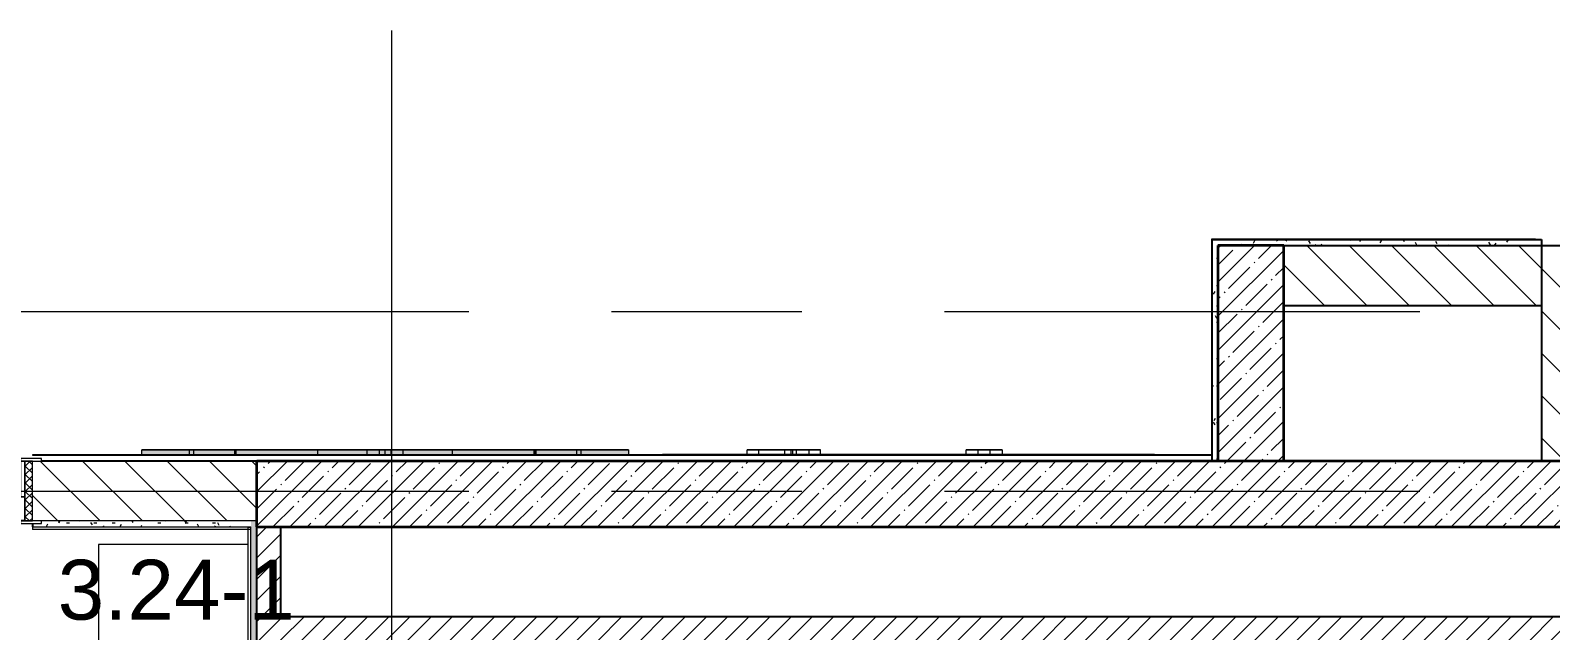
# Model space of a CAD drawing. Header units: millimetres. Extents: x 88919 to 124236, y -1987 to 12281.
# Drawn here: x 93453 to 98530, y 10034 to 12038 of the extents above; entities that cross this region are included whole.
import ezdxf

# ---------------------------------------------------------------- set-up
doc = ezdxf.new("R2010")
doc.units = ezdxf.units.MM
doc.linetypes.add('Осевая', pattern=[3175, 635, -476.25, 1587.5, -476.25])
for name, color, linetype, lineweight in [('A-DOOR', 7, 'Continuous', 9), ('A-DOOR-1', 7, 'Continuous', 13), ('A-DOOR-FRAM', 7, 'Continuous', 13), ('A-DOOR-FRAM-1', 7, 'Continuous', 9), ('A-WALL-2', 7, 'Continuous', 9), ('G-ANNO-SYMB', 7, 'Continuous', 9), ('I-WALL', 7, 'Continuous', 9), ('Оси', 7, 'Continuous', 9), ('Оси-2', 7, 'Осевая', 9)]:
    doc.layers.add(name, color=color, linetype=linetype, lineweight=lineweight)
for name, color, linetype, lineweight, true_color in [('A-WALL-1', 7, 'Continuous', 25, 0x3c3c3c), ('A-WALL-3', 7, 'Continuous', 35, 0x3c3c3c), ('A-WALL-FNSH-1', 7, 'Continuous', 13, 0x3c3c3c), ('I-FURN-4', 7, 'Continuous', 9, 0xf0f0f0)]:
    doc.layers.add(name, color=color, linetype=linetype, lineweight=lineweight, true_color=true_color)
doc.layers.add('I-FURN-5', color=7, linetype='Continuous', lineweight=9, transparency=1)
doc.styles.add('Arial_1', font='arial.ttf', dxfattribs={"height": 200})
pattern_1 = [(45, (0, 0), (-35.35534, 35.35534), [])]
pattern_2 = [(45, (0, 0), (-57.024626, 57.024626), []), (45, (57.025, 0), (-57.024626, 57.024626), [100.806, -20.161, 3.353, -16.808])]
pattern_3 = [(135, (0, 0), (-70.71068, -70.71068), [])]
pattern_4 = [(0, (0, 0), (121.92, 30.48), [10.058, -81.382, 10.058, -81.382, -487.68]), (0, (0, 0), (121.92, 30.48), [-182.88, 10.058, -172.822, 10.058, -81.382, -213.36]), (0, (0, 0), (121.92, 30.48), [-457.2, 10.058, -50.902, 10.058, -142.342]), (120, (45.72, 15.24), (-87.356454, 90.345817), [10.058, -81.382, 10.058, -81.382, -487.68]), (120, (45.72, 15.24), (-87.356454, 90.345817), [-182.88, 10.058, -172.822, 10.058, -81.382, -213.36]), (120, (45.72, 15.24), (-87.356454, 90.345817), [-457.2, 10.058, -50.902, 10.058, -142.342]), (240, (60.96, 76.2), (-34.563546, -120.825817), [10.058, -81.382, 10.058, -81.382, -487.68]), (240, (60.96, 76.2), (-34.563546, -120.825817), [-182.88, 10.058, -172.822, 10.058, -81.382, -213.36]), (240, (60.96, 76.2), (-34.563546, -120.825817), [-457.2, 10.058, -50.902, 10.058, -142.342])]

# ---------------------------------------------------------------- blocks, each defined once
blk = doc.blocks.new('110_Дверь_СКБ_1Ст_Внутренняя1 - Д-8 950x2100h_охрана-31784688-План разверток пом_3_24_ Этаж 3')
at = {"layer": 'A-DOOR'}
h = blk.add_hatch(dxfattribs=at)
h.set_pattern_fill('FP_5', color=256, style=0, pattern_type=2)
h.set_pattern_definition([(135, (1826.41, 164.685), (-14.14214, -14.14214), []), (225, (1826.41, 164.685), (14.14214, -14.14214), [])])
h.paths.add_polyline_path([(487.5, 100), (462.5, 100), (462.5, -100), (487.5, -100)])
at = {"layer": 'A-DOOR-FRAM-1'}
h = blk.add_hatch(dxfattribs=at)
h.set_pattern_fill('FP_6', color=256, style=0, pattern_type=2)
h.set_pattern_definition([(45, (-296.384, 164.685), (-14.1421, 14.1421), []), (135, (-296.384, 164.685), (-14.1421, -14.1421), [])])
h.paths.add_polyline_path([(-458.8, 100), (-462.5, 100), (-462.5, -100), (-437.5, -100), (-437.5, 100)])
at = {"layer": 'A-DOOR'}
blk.add_arc((437.5, 100), 850, 90, 180, dxfattribs=at)
at = {"layer": 'A-DOOR-1'}
for p, q in [((437.5, 950), (397.5, 950)), ((397.5, 950), (397.5, 100)), ((437.5, 100), (437.5, 950)), ((397.5, 100), (437.5, 100))]:
    blk.add_line(p, q, dxfattribs=at)
at = {"layer": 'A-DOOR-FRAM'}
for p, q in [((-422.5, 108), (-492.5, 108)), ((-492.5, 108), (-492.5, 100)), ((-422.5, 100), (-422.5, 108)), ((517.5, 108), (447.5, 108)), ((447.5, 108), (447.5, 100)), ((517.5, 100), (517.5, 108)), ((-492.5, 100), (-422.5, 100)), ((-437.5, 100), (-462.5, 100)), ((-462.5, 100), (-462.5, -100)), ((-412.5, 100), (-437.5, 100)), ((-437.5, 100), (-437.5, 20)), ((-437.5, -100), (-437.5, 100)), ((-422.5, 100), (-437.5, 100)), ((-437.5, 100), (-437.5, 99)), ((-437.5, 99), (-422.5, 99)), ((-422.5, 99), (-422.5, 100)), ((-412.5, 60), (-412.5, 100)), ((-402.5, 60), (-412.5, 60)), ((-402.5, 20), (-402.5, 60)), ((437.5, 60), (427.5, 60)), ((427.5, 60), (427.5, 20)), ((437.5, 100), (437.5, 60)), ((462.5, 100), (437.5, 100)), ((462.5, 100), (447.5, 100)), ((447.5, 100), (447.5, 99)), ((447.5, 100), (517.5, 100)), ((447.5, 99), (462.5, 99)), ((462.5, 20), (462.5, 100)), ((487.5, 100), (462.5, 100)), ((462.5, 100), (462.5, -100)), ((462.5, 99), (462.5, 100)), ((487.5, -100), (487.5, 100)), ((-437.5, 20), (-402.5, 20)), ((-422.5, 20), (-437.5, 20)), ((-437.5, 20), (-437.5, -100)), ((-422.5, -100), (-422.5, 20)), ((427.5, 20), (462.5, 20)), ((462.5, 20), (447.5, 20)), ((447.5, 20), (447.5, -100)), ((462.5, -100), (462.5, 20)), ((-422.5, -100), (-492.5, -100)), ((-492.5, -100), (-492.5, -108)), ((-462.5, -100), (-437.5, -100)), ((-437.5, -100), (-422.5, -100)), ((-422.5, -108), (-422.5, -100)), ((447.5, -100), (462.5, -100)), ((517.5, -100), (447.5, -100)), ((447.5, -100), (447.5, -108)), ((462.5, -100), (487.5, -100)), ((517.5, -108), (517.5, -100)), ((-492.5, -108), (-422.5, -108)), ((447.5, -108), (517.5, -108))]:
    blk.add_line(p, q, dxfattribs=at)
blk = doc.blocks.new('Стол базовый прямоугольный - 1_196-25596001-План разверток пом_3_24_ Этаж 3')
at = {"layer": 'I-FURN-4'}
for p, q in [((350, 250), (-350, 250)), ((-350, 250), (-350, -250)), ((350, -250), (350, 250)), ((-350, -250), (350, -250))]:
    blk.add_line(p, q, dxfattribs=at)
blk = doc.blocks.new('Дерево_ декор - Дерево_ декор-32360999-План разверток пом_3_24_ Этаж 3')
at = {"layer": 'I-FURN-5'}
for points in [[(-810.2, 24.3), (-812.9, 24.3), (-812.9, 8.3), (-639, 8.3), (-639, 24.3), (-795.5, 24.3)], [(-224.5, 24.3), (-653.9, 24.3), (-653.9, 8.3), (-224.5, 8.3)], [(-497.5, 24.3), (-503.8, 24.3), (-503.8, 8.3), (-497.5, 8.3), (-497.5, 19.6)], [(51.9, 24.3), (-224.5, 24.3), (-224.5, 8.3), (224.5, 8.3), (224.5, 24.3), (101.1, 24.3)], [(592.8, 24.3), (224.5, 24.3), (224.5, 8.3), (653.9, 8.3), (653.9, 24.3), (595, 24.3)], [(503.8, 24.3), (497.5, 24.3), (497.5, 8.3), (503.8, 8.3), (503.8, 10.9)], [(733.9, 24.3), (639, 24.3), (639, 8.3), (812.9, 8.3), (812.9, 24.3), (769.7, 24.3)]]:
    blk.add_hatch(color=256, dxfattribs=at).paths.add_polyline_path(points)
at = {"layer": 'I-FURN-4'}
for p, q in [((-813.4, 24.3), (-813.4, 8.3)), ((-654.2, 24.3), (-812.9, 24.3)), ((-812.9, 24.3), (-654.4, 24.3)), ((-812.9, 8.3), (-654.2, 8.3)), ((-654.4, 8.3), (-812.9, 8.3)), ((-654.5, 24.3), (-654.5, 8.3)), ((-654.5, 24.3), (-224.5, 24.3)), ((-224.5, 8.3), (-654.5, 8.3)), ((-654.4, 24.3), (-639, 24.3)), ((-639, 8.3), (-654.4, 8.3)), ((-639, 24.3), (-654.3, 24.3)), ((-654.3, 8.3), (-639, 8.3)), ((-639.5, 24.3), (-654.2, 24.3)), ((-654.2, 8.3), (-639.5, 8.3)), ((-497.5, 24.3), (-639.5, 24.3)), ((-639.5, 8.3), (-497.5, 8.3)), ((-639, 8.3), (-639, 24.3)), ((-503.8, 24.3), (-503.8, 8.3)), ((-503.8, 24.3), (-503.8, 24.3)), ((-498.6, 24.3), (-503.8, 24.3)), ((-503.8, 24.3), (-497.5, 24.3)), ((-503.8, 8.3), (-503.8, 8.3)), ((-503.8, 8.3), (-498.6, 8.3)), ((-497.5, 8.3), (-503.8, 8.3)), ((-18.7, 24.3), (-497.8, 24.3)), ((-497.8, 8.3), (-18.7, 8.3)), ((-497.5, 24.3), (-497.5, 8.3)), ((-224.5, 24.3), (224.5, 24.3)), ((-224.5, 24.3), (-224.5, 8.3)), ((224.5, 8.3), (-224.5, 8.3)), ((0, 24.3), (-60, 24.3)), ((-60, 24.3), (-19.2, 24.3)), ((-60, 24.3), (-60, 8.3)), ((-19.2, 8.3), (-60, 8.3)), ((-60, 8.3), (0, 8.3)), ((-19.2, 24.3), (0, 24.3)), ((-19.2, 8.3), (-19.2, 24.3)), ((0, 8.3), (-19.2, 8.3)), ((-7.5, 24.3), (-18.4, 24.3)), ((-18.4, 8.3), (-14.9, 8.3)), ((-14.9, 8.3), (-7.5, 8.3)), ((0, 24.3), (-7.5, 24.3)), ((-7.5, 8.3), (0, 8.3)), ((7.5, 24.3), (0, 24.3)), ((0, 24.3), (0, 8.3)), ((60, 24.3), (0, 24.3)), ((0, 24.3), (19.2, 24.3)), ((0, 24.3), (0, 8.3)), ((0, 8.3), (7.5, 8.3)), ((19.2, 8.3), (0, 8.3)), ((0, 8.3), (60, 8.3)), ((18.4, 24.3), (7.5, 24.3)), ((7.5, 8.3), (18.4, 8.3)), ((497.8, 24.3), (18.7, 24.3)), ((18.7, 8.3), (497.8, 8.3)), ((19.2, 24.3), (60, 24.3)), ((19.2, 24.3), (19.2, 8.3)), ((60, 8.3), (19.2, 8.3)), ((60, 24.3), (60, 8.3)), ((224.5, 24.3), (654.5, 24.3)), ((224.5, 24.3), (224.5, 8.3)), ((654.5, 8.3), (224.5, 8.3)), ((639.5, 24.3), (497.5, 24.3)), ((497.5, 24.3), (503.8, 24.3)), ((497.5, 24.3), (497.5, 8.3)), ((503.8, 8.3), (497.5, 8.3)), ((497.5, 8.3), (639.5, 8.3)), ((503.8, 24.3), (498.6, 24.3)), ((498.6, 8.3), (503.8, 8.3)), ((503.8, 8.3), (503.8, 24.3)), ((503.8, 24.3), (503.8, 24.3)), ((503.8, 8.3), (503.8, 8.3)), ((654.3, 24.3), (639, 24.3)), ((639, 24.3), (654.4, 24.3)), ((639, 24.3), (639, 8.3)), ((654.4, 8.3), (639, 8.3)), ((639, 8.3), (654.3, 8.3)), ((654.2, 24.3), (639.5, 24.3)), ((639.5, 8.3), (654.2, 8.3)), ((812.9, 24.3), (654.2, 24.3)), ((654.2, 8.3), (812.9, 8.3)), ((654.4, 24.3), (812.9, 24.3)), ((812.9, 8.3), (654.4, 8.3)), ((654.5, 8.3), (654.5, 24.3)), ((813.4, 8.3), (813.4, 24.3))]:
    blk.add_line(p, q, dxfattribs=at)
blk = doc.blocks.new('Дервево_ ствол_ декор 4 - Дервево_ ствол_ декор 4-32361002-План разверток пом_3_24_ Этаж 3')
at = {"layer": 'I-FURN-4'}
for p, q in [((0, 24.3), (-60, 24.3)), ((-60, 24.3), (-40.5, 24.3)), ((-60, 8.3), (-60, 24.3)), ((-40.5, 8.3), (-60, 8.3)), ((-60, 8.3), (0, 8.3)), ((-40.5, 24.3), (-19.5, 24.3)), ((-19.5, 8.3), (-40.5, 8.3)), ((-19.5, 24.3), (19.5, 24.3)), ((-19.5, 8.3), (-19.5, 24.3)), ((19.5, 8.3), (-19.5, 8.3)), ((60, 24.3), (0, 24.3)), ((0, 8.3), (60, 8.3)), ((19.5, 24.3), (33.1, 24.3)), ((19.5, 24.3), (19.5, 8.3)), ((33.1, 8.3), (19.5, 8.3)), ((33.1, 24.3), (60, 24.3)), ((60, 8.3), (33.1, 8.3)), ((60, 24.3), (60, 8.3))]:
    blk.add_line(p, q, dxfattribs=at)
blk = doc.blocks.new('Дерево_ декор 4 - Дерево_ декор 4-32361004-План разверток пом_3_24_ Этаж 3')
at = {"layer": 'I-FURN-4'}
for p, q in [((0, 24.3), (-60, 24.3)), ((-60, 24.3), (-21, 24.3)), ((-60, 24.3), (-60, 8.3)), ((-21, 8.3), (-60, 8.3)), ((-60, 8.3), (0, 8.3)), ((-21, 24.3), (20.9, 24.3)), ((-21, 8.3), (-21, 24.3)), ((20.9, 8.3), (-21, 8.3)), ((38, 24.3), (0, 24.3)), ((0, 8.3), (38, 8.3)), ((20.9, 24.3), (33.1, 24.3)), ((20.9, 24.3), (20.9, 8.3)), ((33.1, 8.3), (20.9, 8.3)), ((33.1, 24.3), (147.2, 24.3)), ((33.1, 24.3), (33.1, 8.3)), ((147.2, 8.3), (33.1, 8.3)), ((60, 24.3), (38, 24.3)), ((185.4, 24.3), (38, 24.3)), ((38, 24.3), (60, 24.3)), ((38, 24.3), (38, 8.3)), ((60, 8.3), (38, 8.3)), ((38, 8.3), (185.4, 8.3)), ((38, 8.3), (60, 8.3)), ((60, 24.3), (60, 8.3)), ((147.2, 24.3), (185.4, 24.3)), ((147.2, 8.3), (147.2, 24.3)), ((185.4, 8.3), (147.2, 8.3)), ((185.4, 24.3), (185.4, 8.3))]:
    blk.add_line(p, q, dxfattribs=at)

msp = doc.modelspace()

# ---------------------------------------------------------------- hatches: boundary and pattern name
at = {"layer": 'I-WALL'}
h = msp.add_hatch(dxfattribs=at)
h.set_pattern_fill('FP_10', color=256, style=0, pattern_type=2)
h.set_pattern_definition(pattern_4)
h.paths.add_polyline_path([(97399, 11320), (98500, 11320), (98500, 11340), (97399, 11340)])
h = msp.add_hatch(dxfattribs=at)
h.set_pattern_fill('FP_10', color=256, style=0, pattern_type=2)
h.set_pattern_definition(pattern_4)
h.paths.add_polyline_path([(97419, 10600), (97419, 11320), (97399, 11320), (97399, 10600)])
h = msp.add_hatch(dxfattribs=at)
h.set_pattern_fill('FP_2', color=256, style=0, pattern_type=2)
h.set_pattern_definition(pattern_2)
h.paths.add_polyline_path([(97639, 10600), (97639, 11320), (97419, 11320), (97419, 10600)])
h = msp.add_hatch(dxfattribs=at)
h.set_pattern_fill('FP_9', color=256, style=0, pattern_type=2)
h.set_pattern_definition(pattern_3)
h.paths.add_polyline_path([(98500, 11120), (98500, 11320), (97639, 11320), (97639, 11120), (98170.1, 11120)])
h = msp.add_hatch(dxfattribs=at)
h.set_pattern_fill('FP_9', color=256, style=0, pattern_type=2)
h.set_pattern_definition(pattern_3)
h.paths.add_polyline_path([(98500, 10600), (98700, 10600), (98700, 11320), (98500, 11320), (98500, 10619.8)])
h = msp.add_hatch(dxfattribs=at)
h.set_pattern_fill('FP_9', color=256, style=0, pattern_type=2)
h.set_pattern_definition(pattern_3)
h.paths.add_polyline_path([(101705.6, 10400), (101705.6, 10600), (101610, 10600), (101610, 10400)])
h.paths.add_polyline_path([(93460, 10400), (94210, 10400), (94210, 10600), (93460, 10600)])
h.paths.add_polyline_path([(92480, 10400), (92510, 10400), (92510, 10600), (92277.8, 10600), (92277.8, 10400), (92430, 10400)])
h = msp.add_hatch(dxfattribs=at)
h.set_pattern_fill('FP_2', color=256, style=0, pattern_type=2)
h.set_pattern_definition(pattern_2)
h.paths.add_polyline_path([(101610, 10380), (101610, 10600), (94210, 10600), (94210, 10380), (101116.3, 10380)])
h = msp.add_hatch(dxfattribs=at)
h.set_pattern_fill('FP_10', color=256, style=0, pattern_type=2)
h.set_pattern_definition(pattern_4)
h.paths.add_polyline_path([(94190, 10380), (94190, 10400), (93490, 10400), (93490, 10392), (93460, 10392), (93460, 10380), (93490, 10380)])
h.paths.add_polyline_path([(92480, 10380), (92510, 10380), (92510, 10392), (92480, 10392.5), (92480, 10400), (92430, 10400), (92430, 10380), (92439, 10380)])
h = msp.add_hatch(dxfattribs=at)
h.set_pattern_fill('FP_10', color=256, style=0, pattern_type=2)
h.set_pattern_definition(pattern_4)
h.paths.add_polyline_path([(94210, 6700), (94210, 10400), (94190, 10400), (94190, 6700)])
h = msp.add_hatch(dxfattribs=at)
h.set_pattern_fill('FP_1', color=256, style=0, pattern_type=2)
h.set_pattern_definition(pattern_1)
h.paths.add_polyline_path([(94290, 5400), (94290, 10380), (94210, 10380), (94210, 5400)])
h = msp.add_hatch(dxfattribs=at)
h.set_pattern_fill('FP_1', color=256, style=0, pattern_type=2)
h.set_pattern_definition(pattern_1)
h.paths.add_polyline_path([(101060, 10000), (101080, 10000), (101080, 10080), (94290, 10080), (94290, 10000), (100527.1, 10000)])

# ---------------------------------------------------------------- linework, layer by layer
at = {"layer": 'A-WALL-1'}
for p, q in [((97399, 11340), (97399, 10600)), ((97399, 11340), (98500, 11340)), ((98500, 11340), (98500, 10600)), ((97639, 11320), (98720, 11320)), ((97639, 11120), (98500, 11120)), ((94210, 10600), (93490, 10600)), ((93460, 10392), (93460, 10380)), ((94210, 6700), (94210, 10380)), ((94290, 10080), (94290, 10380)), ((101080, 10080), (94290, 10080))]:
    msp.add_line(p, q, dxfattribs=at)
at = {"layer": 'A-WALL-2'}
msp.add_line((94210, 10400), (93490, 10400), dxfattribs=at)
at = {"layer": 'A-WALL-3'}
for p, q in [((97419, 11320), (97419, 10600)), ((97639, 11320), (97419, 11320)), ((97639, 10600), (97639, 11320)), ((101610, 10600), (94210, 10600)), ((94210, 10380), (94210, 10600)), ((94210, 10380), (101610, 10380))]:
    msp.add_line(p, q, dxfattribs=at)
at = {"layer": 'A-WALL-FNSH-1'}
for p, q in [((97398, 11341), (97398, 10621)), ((98480, 11341), (97398, 11341)), ((98480, 11340), (98480, 11341)), ((97398, 10621), (93460, 10621)), ((93460, 10621), (93460, 10620)), ((93460, 10620), (97399, 10620)), ((95564.8, 10622), (95564.8, 10621)), ((97207.8, 10622), (95564.8, 10622)), ((95564.8, 10621), (97207.8, 10621)), ((95994, 10621), (95994, 10622)), ((97207.8, 10621), (97207.8, 10622))]:
    msp.add_line(p, q, dxfattribs=at)
at = {"layer": 'I-WALL'}
for p, q in [((95559, 10622), (95559, 10621)), ((96402.6, 10622), (96402.6, 10621)), ((96402.8, 10622), (96402.8, 10621)), ((96469.2, 10622), (96469.2, 10621)), ((96802.6, 10622), (96802.6, 10621)), ((93460, 10380), (94190, 10380)), ((93460, 10380), (93460, 10371)), ((94190, 10371), (93460, 10371)), ((94181, 6720.5), (94181, 10379.5)), ((94181, 10379.5), (94190, 10379.5)), ((94190, 6720), (94190, 10380))]:
    msp.add_line(p, q, dxfattribs=at)
at = {"layer": 'Оси'}
msp.add_line((94660, 9538.5), (94660, 12038.5), dxfattribs=at)
at = {"layer": 'Оси-2'}
for p, q in [((92219.3, 11100), (100001.8, 11100)), ((92219.3, 10500), (100001.8, 10500))]:
    msp.add_line(p, q, dxfattribs=at)

# ---------------------------------------------------------------- block references
at = {"layer": 'A-DOOR', "rotation": 180}
msp.add_blockref('110_Дверь_СКБ_1Ст_Внутренняя1 - Д-8 950x2100h_охрана-31784688-План разверток пом_3_24_ Этаж 3', (92997.5, 10500), dxfattribs=at)
at = {"layer": 'I-FURN-4'}
for name, p, rotation in [('Дерево_ декор - Дерево_ декор-32360999-План разверток пом_3_24_ Этаж 3', (94638.3, 10645.3), 180), ('Дерево_ декор 4 - Дерево_ декор 4-32361004-План разверток пом_3_24_ Этаж 3', (96032.3, 10645.3), 180), ('Дервево_ ствол_ декор 4 - Дервево_ ствол_ декор 4-32361002-План разверток пом_3_24_ Этаж 3', (96638.3, 10645.3), 180), ('Стол базовый прямоугольный - 1_196-25596001-План разверток пом_3_24_ Этаж 3', (93930.5, 9971), 90)]:
    msp.add_blockref(name, p, dxfattribs=dict(at, rotation=rotation))

# ---------------------------------------------------------------- texts
at = {"layer": 'G-ANNO-SYMB', "insert": (93466.9, 10270.3), "char_height": 200, "width": 1074.261, "attachment_point": 1, "style": 'Arial_1'}
msp.add_mtext(' 3.24-1', dxfattribs=at)

doc.saveas('drawing.dxf')
